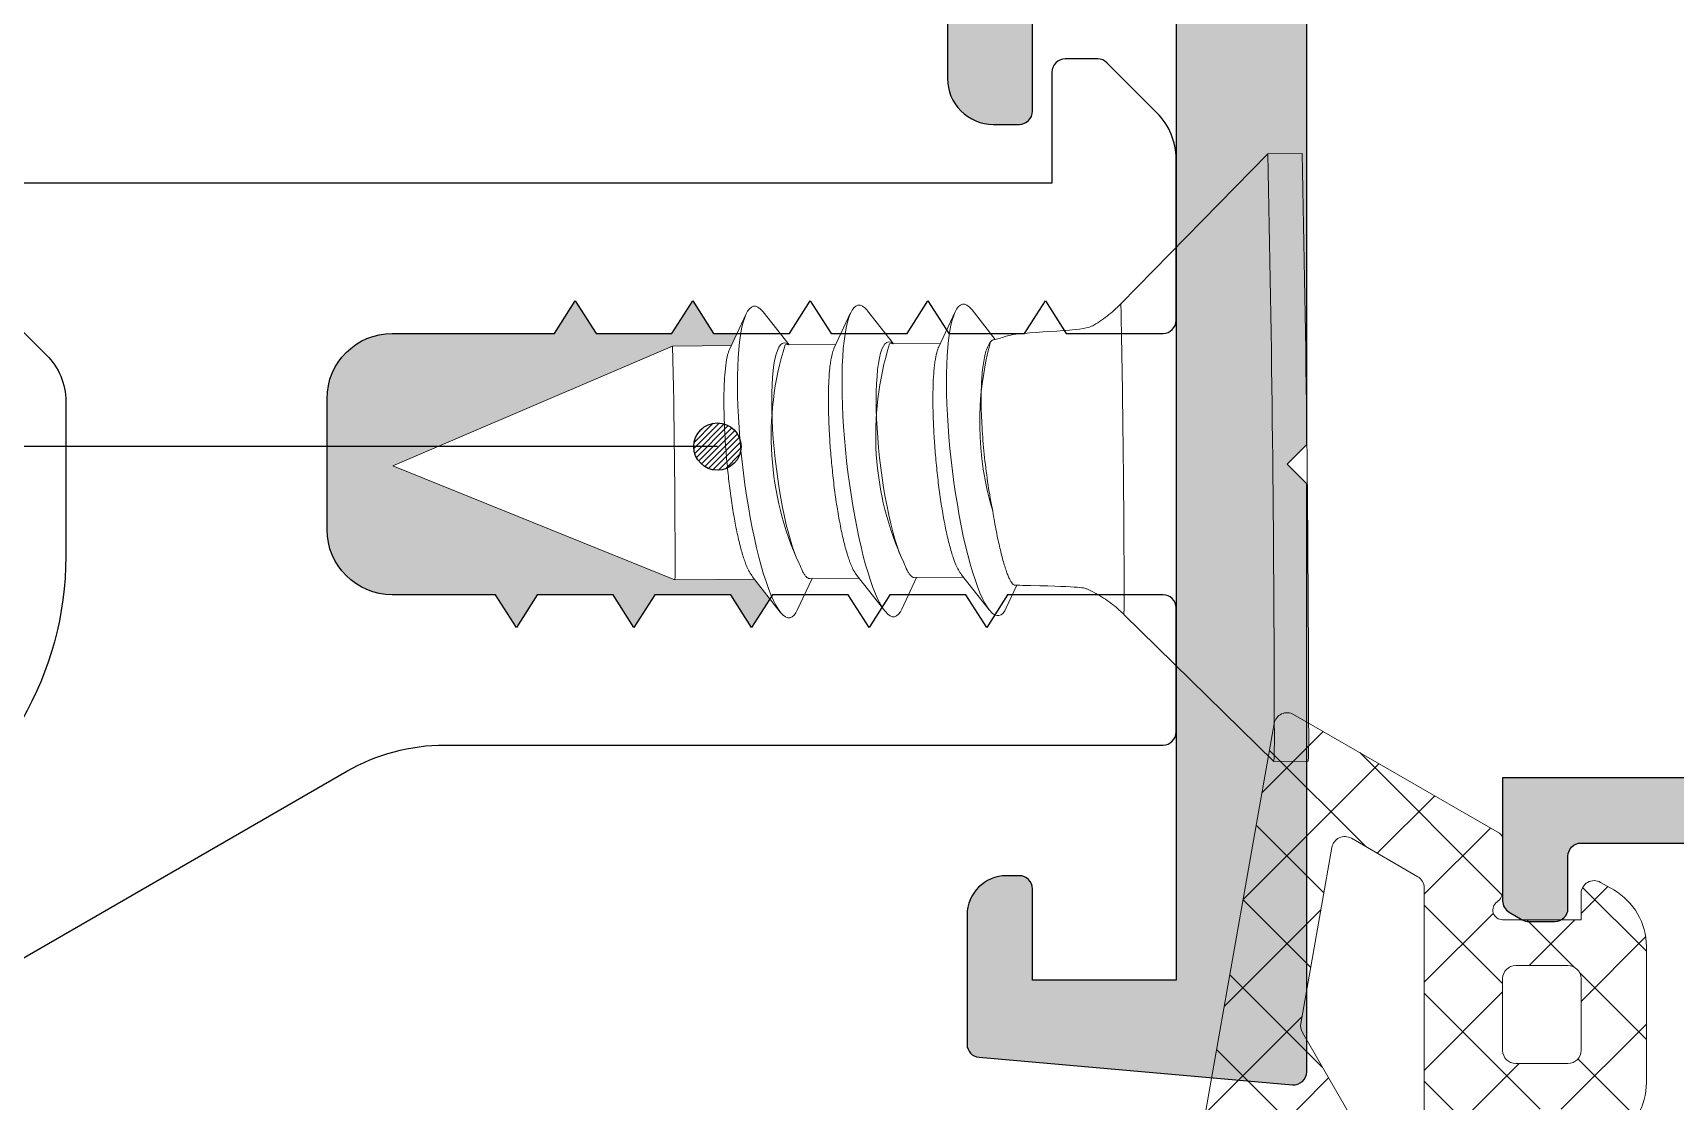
# Model space of a CAD drawing. Header units: millimetres. Extents: x -624 to 1947, y 11274 to 11571.
# Drawn here: x 1099.83 to 1124.97, y 11429.66 to 11446.01 of the extents above; entities that cross this region are included whole.
import ezdxf

# ---------------------------------------------------------------- set-up
doc = ezdxf.new("R2010")
doc.units = ezdxf.units.MM
for name, color, linetype in [('AKSESUAR', 7, 'Continuous'), ('ALUMINIUM', 30, 'Continuous'), ('Antet', 7, 'Continuous')]:
    doc.layers.add(name, color=color, linetype=linetype)
doc.layers.add('ZK Ç. 02 Fitil', color=12, linetype='Continuous', lineweight=15)

# ---------------------------------------------------------------- blocks, each defined once
blk = doc.blocks.new('23')
at = {"layer": 'AKSESUAR', "color": 1, "linetype": 'Continuous', "lineweight": 15}
for p, q in [((578.6295856182833, 12849.24476391192), (576.377986388521, 12846.94828203185)), ((579.1554660339661, 12849.25001002565), (578.6297123247558, 12849.24482883503)), ((570.641683333004, 12846.79547191493), (570.3857961096937, 12846.24922051551)), ((571.2978309540613, 12846.3219785533), (570.901977284635, 12846.82531961858)), ((572.241583738446, 12846.81123859204), (571.9856965151375, 12846.26498719262)), ((572.8977313595049, 12846.33774523041), (572.5018776900806, 12846.84108629569)), ((573.8414841438896, 12846.82700526915), (573.5864480818309, 12846.2825708734)), ((574.4564959518184, 12846.40581745778), (574.1017780955253, 12846.8568529728)), ((569.515837203192, 12846.30441313763), (565.2337644378794, 12844.47213155428)), ((570.4158072745785, 12846.31328639814), (569.515857565967, 12846.30441758579)), ((572.0157076800213, 12846.32905307525), (571.238018860502, 12846.32138911788)), ((573.6156080854653, 12846.34481975236), (572.837919265944, 12846.33715579499)), ((565.2337644378794, 12844.47213155428), (569.5511155425665, 12842.72459545823)), ((569.5511359890515, 12842.72459141224), (570.7689758611632, 12842.73659296432)), ((570.741077767535, 12842.77206631533), (571.1648295305904, 12842.23325189903)), ((571.4251234822232, 12842.26309960269), (571.6509995406486, 12842.74528511947)), ((571.614507405201, 12842.74492549726), (572.3688762666078, 12842.75235964143)), ((572.3409781729788, 12842.78783299245), (572.7647299360342, 12842.24901857614)), ((573.0250238876661, 12842.2788662798), (573.2508999460924, 12842.76105179658)), ((573.214407810643, 12842.76069217438), (573.9687766720535, 12842.76812631854)), ((573.9408785784235, 12842.80359966956), (574.364630341478, 12842.26478525325)), ((574.6249242931098, 12842.29463295691), (574.7828257020262, 12842.63171061352)), ((576.4248092105637, 12842.19700492762), (578.72122942896, 12839.94534280876)), ((578.7213573903064, 12839.94528039535), (579.2471110995164, 12839.95046158597))]:
    blk.add_line(p, q, dxfattribs=at)
at = {"layer": 'AKSESUAR', "color": 1, "linetype": 'Continuous', "lineweight": 15, "flags": 128}
for points in [[(570.901977284635, 12846.82531961858), (570.8934694252365, 12846.83583693215), (570.8569780818034, 12846.87394647119), (570.8214280438149, 12846.89954623086), (570.7870089861108, 12846.91249962536), (570.7539045492523, 12846.91273754273), (570.7222913597343, 12846.90025871358), (570.6923380876023, 12846.87512971786), (570.6642045465233, 12846.83748462964), (570.6380408411112, 12846.78752430175), (570.6139865660497, 12846.72551529415), (570.5921700613097, 12846.65178845173), (570.5727077273841, 12846.56673713909), (570.5557034042421, 12846.47081514179), (570.5412478173066, 12846.36453424518), (570.5294180933862, 12846.24846150384), (570.5202773491783, 12846.12321621606), (570.5138743545102, 12845.98946661963), (570.510243272125, 12845.84792632654), (570.5094034754202, 12845.69935051547), (570.5113594450712, 12845.54453190268), (570.5161007451397, 12845.38429651243), (570.5236020787343, 12845.21949926988), (570.5338234229976, 12845.0510194396), (570.5467102426298, 12844.8797559344), (570.5621937808783, 12844.70662251918), (570.5801914263684, 12844.53254293561), (570.600607153865, 12844.35844597359), (570.6233320366373, 12844.18526051574), (570.6482448276001, 12844.01391058142), (570.6752126062365, 12843.84531039665), (570.7040914877763, 12843.68035951638), (570.7347273908917, 12843.51993802492), (570.7669568597885, 12843.36490184034), (570.8006079363003, 12843.21607814776), (570.8355010773747, 12843.07426098598), (570.8714501130089, 12842.94020701091), (570.908263239542, 12842.81463145851), (570.9457440430187, 12842.69820432868), (570.9836925471308, 12842.59154681055), (571.0219062801942, 12842.49522796811), (571.0601813554057, 12842.40976170407)], [(572.5018776900806, 12846.84108629569), (572.4933698306804, 12846.85160360926), (572.4568784872463, 12846.8897131483), (572.4213284492589, 12846.91531290797), (572.3869093915563, 12846.92826630247), (572.3538049546958, 12846.92850421984), (572.322191765178, 12846.91602539069), (572.2922384930471, 12846.89089639498), (572.2641049519661, 12846.85325130675), (572.2379412465524, 12846.80329097886), (572.2138869714934, 12846.74128197126), (572.1920704667552, 12846.66755512884), (572.1726081328279, 12846.5825038162), (572.1556038096849, 12846.4865818189), (572.1411482227522, 12846.38030092229), (572.1293184988298, 12846.26422818095), (572.120177754622, 12846.13898289317), (572.1137747599522, 12846.00523329675), (572.110143677567, 12845.86369300365), (572.1093038808613, 12845.71511719259), (572.1112598505157, 12845.56029857979), (572.1160011505835, 12845.40006318954), (572.123502484177, 12845.23526594699), (572.1337238284423, 12845.06678611671), (572.1466106480739, 12844.89552261152), (572.1620941863221, 12844.72238919629), (572.1800918318104, 12844.54830961272), (572.2005075593106, 12844.3742126507), (572.2232324420811, 12844.20102719285), (572.248145233043, 12844.02967725853), (572.2751130116785, 12843.86107707376), (572.3039918932188, 12843.69612619349), (572.3346277963337, 12843.53570470204), (572.3668572652305, 12843.38066851745), (572.4005083417442, 12843.23184482488), (572.4354014828168, 12843.09002766309), (572.4713505184518, 12842.95597368802), (572.5081636449858, 12842.83039813562), (572.5456444484607, 12842.71397100579), (572.5835929525762, 12842.60731348766), (572.6218066856372, 12842.51099464522), (572.6600817608495, 12842.42552838117)], [(574.1017780955253, 12846.8568529728), (574.0932702361241, 12846.86737028637), (574.0567788926893, 12846.90547982541), (574.0212288547036, 12846.93107958508), (573.9868097969993, 12846.94403297959), (573.9537053601388, 12846.94427089696), (573.9220921706228, 12846.93179206781), (573.8921388984897, 12846.90666307209), (573.8640053574107, 12846.86901798386), (573.8378416519954, 12846.81905765597), (573.8137873769365, 12846.75704864837), (573.7919708721982, 12846.68332180595), (573.7725085382707, 12846.59827049331), (573.755504215128, 12846.502348496), (573.7410486281933, 12846.39606759941), (573.7292189042728, 12846.27999485806), (573.7200781600659, 12846.15474957028), (573.7136751653961, 12846.02099997386), (573.7100440830109, 12845.87945968076), (573.7092042863048, 12845.7308838697), (573.711160255958, 12845.5760652569), (573.7159015560283, 12845.41582986665), (573.7234028896207, 12845.2510326241), (573.7336242338853, 12845.08255279383), (573.7465110535168, 12844.91128928863), (573.7619945917658, 12844.7381558734), (573.7799922372515, 12844.56407628983), (573.8004079647527, 12844.38997932781), (573.8231328475238, 12844.21679386996), (573.8480456384877, 12844.04544393564), (573.8750134171232, 12843.87684375087), (573.9038922986629, 12843.71189287061), (573.9345282017792, 12843.55147137915), (573.9667576706752, 12843.39643519456), (574.0004087471862, 12843.24761150199), (574.0353018882624, 12843.1057943402), (574.0712509238982, 12842.97174036513), (574.1080640504304, 12842.84616481273), (574.1455448539062, 12842.7297376829), (574.1834933580174, 12842.62308016477), (574.2217070910801, 12842.52676132233), (574.2599821662934, 12842.44129505829)], [(571.2931116997215, 12846.32193204605), (571.2818939609615, 12846.33121527873), (571.2510504337533, 12846.34848289185), (571.2214905798064, 12846.35256122574), (571.193434115753, 12846.34341996638), (571.1670895836232, 12846.32112706022), (571.1426528007557, 12846.28584820911), (571.1203054043035, 12846.23784563863), (571.1002135011331, 12846.17747614905), (571.0825264331661, 12846.10518846317), (571.067375667325, 12846.02151989108), (571.0548738183516, 12845.92709233628), (571.0451138117432, 12845.82260767317), (571.0381681930483, 12845.70884253003), (571.0340885886397, 12845.5866425164), (571.0329053219738, 12845.45691593771), (571.034627188199, 12845.32062704389), (571.0392413887903, 12845.17878886219), (571.0467136266616, 12845.03245566736), (571.0569883611188, 12844.88271514532), (571.0699892206729, 12844.73068030848), (571.0856195707082, 12844.57748122272), (571.1037632317611, 12844.42425660772), (571.1242853430823, 12844.27214537293), (571.147033365035, 12844.12227815211), (571.1718382129311, 12843.97576889938), (571.1985155138093, 12843.83370660931), (571.2268669768818, 12843.69714722243), (571.2566818674104, 12843.56710577655), (571.2877385730878, 12843.44454886198), (571.319806251271, 12843.33038743699), (571.3526465448138, 12843.22547005664), (571.3860153537753, 12843.13057656559), (571.4196646497737, 12843.04641230149), (571.4533443196041, 12842.97360285233)], [(572.8930121051643, 12846.33769872316), (572.881794366406, 12846.34698195584), (572.8509508391971, 12846.36424956896), (572.8213909852511, 12846.36832790285), (572.7933345211966, 12846.35918664349), (572.766989989067, 12846.33689373734), (572.7425532061998, 12846.30161488622), (572.7202058097472, 12846.25361231574), (572.7001139065777, 12846.19324282616), (572.6824268386108, 12846.12095514028), (572.6672760727706, 12846.03728656819), (572.6547742237944, 12845.94285901339), (572.6450142171869, 12845.83837435028), (572.638068598493, 12845.72460920714), (572.6339889940843, 12845.60240919351), (572.6328057274193, 12845.47268261482), (572.6345275936418, 12845.33639372101), (572.6391417942314, 12845.1945555393), (572.6466140321063, 12845.04822234447), (572.6568887665644, 12844.89848182243), (572.6698896261167, 12844.74644698559), (572.6855199761512, 12844.59324789983), (572.7036636372047, 12844.44002328483), (572.7241857485243, 12844.28791205004), (572.7469337704806, 12844.13804482922), (572.7717386183758, 12843.99153557649), (572.7984159192528, 12843.84947328642), (572.8267673823275, 12843.71291389954), (572.8565822728551, 12843.58287245366), (572.8876389785319, 12843.46031553909), (572.9197066567137, 12843.3461541141), (572.9525469502577, 12843.24123673375), (572.9859157592152, 12843.1463432427), (573.0195650552178, 12843.06217897861), (573.053244725048, 12842.98936952944)], [(571.0601813554057, 12842.40976170407), (571.0983135586793, 12842.33560401791), (571.1360994382121, 12842.273150573), (571.1733373899906, 12842.22273458546), (571.2098287334228, 12842.18462504642), (571.2453787714121, 12842.15902528675), (571.2797978291172, 12842.14607189225), (571.3129022659733, 12842.14583397488), (571.3445154554911, 12842.15831280403), (571.374468727622, 12842.18344179975), (571.402602268703, 12842.22108688797), (571.4251234822232, 12842.26309960269)], [(572.6600817608495, 12842.42552838117), (572.6982139641242, 12842.35137069502), (572.7359998436558, 12842.28891725011), (572.7732377954334, 12842.23850126257), (572.8097291388685, 12842.20039172354), (572.8452791768541, 12842.17479196387), (572.8796982345592, 12842.16183856937), (572.9128026714178, 12842.16160065199), (572.9444158609348, 12842.17407948114), (572.9743691330668, 12842.19920847686), (573.002502674146, 12842.23685356509), (573.0250238876661, 12842.2788662798)], [(574.2599821662934, 12842.44129505829), (574.2981143695661, 12842.36713737213), (574.3359002490997, 12842.30468392722), (574.3731382008763, 12842.25426793969), (574.4096295443096, 12842.21615840065), (574.4451795822978, 12842.19055864098), (574.4795986400031, 12842.17760524648), (574.5127030768607, 12842.1773673291), (574.5443162663796, 12842.18984615825), (574.5742695385115, 12842.21497515397), (574.6024030795916, 12842.2526202422), (574.6249242931098, 12842.29463295691)]]:
    blk.add_lwpolyline(points, dxfattribs=at)
at = {"layer": 'AKSESUAR', "color": 1, "linetype": 'Continuous', "lineweight": 15}
for centre, radius, start, end in [((149.138936567515, 12840.06749659433), 429.5886868359866, 0.05614763908972251, 1.224098082919494), ((147.8517593350416, 12840.0587316812), 431.4016307454552, 0.0577639072929621, 1.220814363157086), ((360.5372509471308, 12842.29958641635), 215.8907905557942, 0.0464217824357665, 1.233823939576912), ((407.023036704072, 12842.80473767838), 162.530483117373, 0.0454596905345917, 1.233812437125084), ((575.6940518066112, 12844.92717776254), 4.669052893272382, 162.6260511946074, 204.7341973399707), ((577.2939522120569, 12844.94294443965), 4.669052893272392, 162.6260511946074, 204.7341973399707), ((578.9171275231165, 12845.13027951526), 4.699765641931411, 164.7269584282899, 196.7207078679335), ((565.847242191513, 12842.87083969162), 3.70675939014746, 357.7389002657371, 0.9715739601056184), ((571.3392265260417, 12843.21794369359), 0.7460486403298165, 203.1780116785592, 216.7019109496838), ((572.9391269314865, 12843.2337103707), 0.7460486403298912, 203.1780116785592, 216.7019109496838), ((574.5390273369293, 12843.24947704781), 0.7460486403293275, 203.1780116785592, 216.7019109496838), ((572.6075992362793, 12842.37926033604), 3.82155845456648, 357.2664481293597, 1.428113695432201), ((569.7410284510722, 12840.31925277892), 8.987981879656909, 357.6157442528429, 1.078817572009482), ((569.9772070227863, 12840.32550592922), 9.27748779849305, 357.6831750681919, 1.038527764568899)]:
    blk.add_arc(centre, radius, start, end, dxfattribs=at)
for points, knots in [([(576.3756910998662, 12846.94738049848), (576.3521127291532, 12846.92351220003), (576.2954492091521, 12846.86615192597), (576.1976431754582, 12846.78357714406), (576.0839800507792, 12846.69900233621), (575.964078878558, 12846.62275371561), (575.8388756860668, 12846.55507543996), (574.7406730132524, 12846.49616232379), (574.6017275575423, 12846.44571851597), (574.4952762855463, 12846.41298981108), (574.4329233887702, 12846.40078274785), (574.4223716115011, 12846.39871698637)], [0, 0, 0, 0, 0.0880130430802292, 0.2115128686033836, 0.3353939042722303, 0.4595707269866315, 0.5839802912609612, 0.7085748565003352, 0.8333173648632968, 0.9717928415261232, 1, 1, 1, 1]), ([(570.6533941168827, 12842.92430704688), (570.6435863868772, 12842.94850542238), (570.6238987020743, 12842.99708037188), (570.5949344747669, 12843.08397917869), (570.5666621998232, 12843.17999220756), (570.5390406874212, 12843.28591813041), (570.5119643289354, 12843.40221121341), (570.4859468072727, 12843.52679997479), (570.4613835532627, 12843.65737639647), (570.4381296963547, 12843.79401978291), (570.4160839937094, 12843.93766622851), (570.3957202695627, 12844.085235639), (570.3773223254284, 12844.23405921601), (570.3607345680937, 12844.38439632284), (570.3458695166883, 12844.53746342992), (570.328931774573, 12844.73900951134), (570.3160400458627, 12844.9380903282), (570.3074394292134, 12845.12970380711), (570.3017676335203, 12845.31472106211), (570.3004079406355, 12845.48922312351), (570.3033580974723, 12845.6489865657), (570.3091851899563, 12845.7980987553), (570.3192531617033, 12845.93011132114), (570.3332962954602, 12846.04219914225), (570.3482842545762, 12846.12903038341), (570.3657576711493, 12846.20267863202), (570.3812419550331, 12846.23538637037), (570.3874318741598, 12846.24846145067)], [0, 0, 0, 0, 0.0363096814024433, 0.0728867497806757, 0.1082983930993566, 0.1437098257618114, 0.1801657634927049, 0.2166213855654329, 0.2517555924968604, 0.2868894850043691, 0.323073583426581, 0.3592573141231369, 0.3938921344765379, 0.4285266638277205, 0.4641982018976137, 0.4998694650773994, 0.568052018789381, 0.6031850486577967, 0.6383179904627403, 0.7058206041058415, 0.7405864643856994, 0.7753524372933525, 0.8427429359353382, 0.8774335447284229, 0.9121244143167444, 0.9648712996691218, 1, 1, 1, 1]), ([(572.2532945223265, 12842.94007372399), (572.243486792321, 12842.9642720995), (572.223799107517, 12843.01284704899), (572.1948348802125, 12843.0997458558), (572.1665626052661, 12843.19575888467), (572.1389410928632, 12843.30168480752), (572.1118647343783, 12843.41797789052), (572.0858472127146, 12843.5425666519), (572.0612839587093, 12843.67314307358), (572.0380301017984, 12843.80978646002), (572.0159843991541, 12843.95343290563), (571.9956206750074, 12844.10100231611), (571.9772227308721, 12844.24982589312), (571.9606349735395, 12844.40016299995), (571.9457699221311, 12844.55323010703), (571.9288321800157, 12844.75477618845), (571.9159404513084, 12844.95385700531), (571.9073398346562, 12845.14547048422), (571.9016680389631, 12845.33048773922), (571.9003083460802, 12845.50498980062), (571.9032585029172, 12845.66475324281), (571.9090855953981, 12845.81386543242), (571.9191535671479, 12845.94587799825), (571.9331967009028, 12846.05796581936), (571.9481846600202, 12846.14479706053), (571.9656580765931, 12846.21844530913), (571.9811423604767, 12846.25115304748), (571.9873322796019, 12846.26422812779)], [0, 0, 0, 0, 0.0363096814024433, 0.0728867497806759, 0.1082983930993567, 0.1437098257618115, 0.180165763492705, 0.2166213855654329, 0.2517555924968604, 0.2868894850043691, 0.3230735834265811, 0.3592573141231369, 0.3938921344765381, 0.4285266638277205, 0.4641982018976138, 0.4998694650773994, 0.5680520187893812, 0.6031850486577967, 0.6383179904627406, 0.7058206041058416, 0.7405864643856997, 0.7753524372933529, 0.8427429359353386, 0.8774335447284233, 0.9121244143167446, 0.9648712996691218, 1, 1, 1, 1]), ([(573.8531949277702, 12842.95584040111), (573.8393723646832, 12842.99056344607), (573.8159802007892, 12843.04932585892), (573.7835352430975, 12843.15224466052), (573.7555024882722, 12843.2520038988), (573.7279085479504, 12843.36285472918), (573.7012593697281, 12843.4824911216), (573.6759646140545, 12843.6088098562), (573.6518824902105, 12843.74183889938), (573.6289165184943, 12843.88246141745), (573.6075538793511, 12844.02770181769), (573.588097358851, 12844.17492223887), (573.5703917010749, 12844.32434934496), (573.5543421204884, 12844.47718253396), (573.5357849382599, 12844.67929949922), (573.5211990070683, 12844.88026473501), (573.5108676814577, 12845.07500793669), (573.5034570689647, 12845.2638678942), (573.50034296595, 12845.44333466583), (573.5015578356877, 12845.60904983162), (573.5056697575593, 12845.76464083361), (573.5140390351797, 12845.90411355601), (573.5264915939279, 12846.02404639289), (573.5416229909733, 12846.1309782594), (573.5609532669805, 12846.21476671771), (573.5783907662798, 12846.26703183589), (573.5858082425237, 12846.28043012987), (573.5868799222742, 12846.28236592041)], [0, 0, 0, 0, 0.0511691797016189, 0.0865944926768432, 0.1220196206638113, 0.1584866716799005, 0.1949534276086854, 0.2301506116138881, 0.2653474887866736, 0.3015950836805985, 0.337842308913911, 0.3725606857700221, 0.4072787602783852, 0.4430368863461775, 0.4787947156409349, 0.5471218661826188, 0.5823314937760375, 0.6175410022219237, 0.6851171213515133, 0.7199235883240159, 0.7547301396965322, 0.8221019238567471, 0.8567853400112687, 0.8914689997433436, 0.9592368055900636, 0.9941105183829192, 1, 1, 1, 1]), ([(574.4160746729192, 12843.77812555628), (574.3906783107839, 12843.9060472623), (574.3672567246887, 12844.04016757788), (574.32577276162, 12844.31283012608), (574.3072836460078, 12844.45435604182), (574.2767092754702, 12844.73571876481), (574.2646710474619, 12844.87431092135), (574.2472039997728, 12845.14724512977), (574.2419255952236, 12845.28090500227), (574.2387477906906, 12845.52948869342), (574.2407950518009, 12845.64764740555), (574.2520662755469, 12845.86097340847), (574.2611442526758, 12845.95570570429), (574.2860827939712, 12846.12166289815), (574.301836873753, 12846.19142507266), (574.3385787892313, 12846.30134070085), (574.3599892094024, 12846.34252054853), (574.3833507068775, 12846.36828794399)], [0, 0, 0, 0, 0.125, 0.125, 0.25, 0.25, 0.375, 0.375, 0.5, 0.5, 0.625, 0.625, 0.75, 0.75, 0.8749999999999998, 0.8749999999999998, 1, 1, 1, 1]), ([(574.3833507068775, 12846.36828794399), (574.3933465993039, 12846.38039807538), (574.4061063528134, 12846.39585665426), (574.4200463923053, 12846.39538498236), (574.4230659124414, 12846.39528281459)], [0, 0, 0, 0, 0.7833922824386829, 0.9999999999999998, 0.9999999999999998, 0.9999999999999998, 0.9999999999999998]), ([(574.7479605573333, 12842.64645173753), (574.7422449687674, 12842.64896984947), (574.7293023324582, 12842.65467197561), (574.7077988443542, 12842.67940438925), (574.6838994102573, 12842.71761302252), (574.6591866625603, 12842.76900219089), (574.6336229598007, 12842.83305636958), (574.6072547909088, 12842.91010673297), (574.5803918059728, 12842.99934094546), (574.553452831964, 12843.09930870193), (574.5263662385796, 12843.21008623505), (574.4991627295548, 12843.33187931698), (574.471411006859, 12843.46754095522), (574.4434472651674, 12843.61563257259), (574.4252255328456, 12843.72380295069), (574.4160746729192, 12843.77812555628)], [0, 0, 0, 0, 0.0602634285830144, 0.1364632233182126, 0.2126636618551271, 0.2882873081956153, 0.363911322025605, 0.4416806918838203, 0.5194501484077519, 0.5959462724777753, 0.6724421487191699, 0.7511664999128307, 0.829890182531119, 0.914571727632794, 1, 1, 1, 1]), ([(571.4533443196041, 12842.97360285233), (571.4706479226586, 12842.93224554495), (571.4975021463177, 12842.86806131819), (571.5324186470561, 12842.80942700287), (571.5593817906356, 12842.77388253488), (571.5854095594294, 12842.75257963523), (571.6038960595378, 12842.74345779351), (571.6131353634263, 12842.74555706521), (571.6144982632503, 12842.74586673108)], [0, 0, 0, 0, 0.2995263446695182, 0.4648481258581647, 0.6301689703721424, 0.8003606976141302, 0.9705509881138802, 1, 1, 1, 1]), ([(573.053244725048, 12842.98936952944), (573.0705483281045, 12842.94801222206), (573.0974025517634, 12842.8838279953), (573.1323190524981, 12842.82519367998), (573.1592821960801, 12842.789649212), (573.1853099648742, 12842.76834631234), (573.2037964649797, 12842.75922447062), (573.2130357688702, 12842.76132374232), (573.2143986686942, 12842.76163340819)], [0, 0, 0, 0, 0.2995263446695178, 0.464848125858164, 0.6301689703721417, 0.8003606976141296, 0.9705509881138792, 1, 1, 1, 1]), ([(574.7474645850043, 12842.64498986692), (574.7541111450718, 12842.64276313215), (575.7742068959532, 12842.6254216546), (575.8672319204223, 12842.58393602653), (575.9933619151552, 12842.52068191919), (576.1129837162698, 12842.44874990367), (576.2258581239403, 12842.36977864432), (576.3293069795963, 12842.28722794653), (576.3919185723024, 12842.22782634825), (576.4216532012823, 12842.19961616529)], [0, 0, 0, 0, 0.0250057543305493, 0.1947410767174325, 0.3625454212785613, 0.5283734158091482, 0.6921571081089449, 0.8538035245810061, 1, 1, 1, 1])]:
    blk.add_open_spline(points, degree=3, knots=knots, dxfattribs=at)

msp = doc.modelspace()

# ---------------------------------------------------------------- hatches: boundary and pattern name
h = msp.add_hatch(color=256)
h.paths.add_polyline_path([(1106.026617911281, 11439.68073012091), (1109.62367470353, 11441.21989529239), (1110.52364070236, 11441.22876766326), (1110.609736520072, 11441.41255941457), (1110.250601943645, 11441.41255941457), (1109.932066813245, 11441.91255941457), (1109.613531682845, 11441.41255941457), (1108.450601943645, 11441.41255941457), (1108.132066813245, 11441.91255941457), (1107.813531682845, 11441.41255941457), (1105.332066813246, 11441.41255941457, 0.4142135623731065), (1104.332066813246, 11440.41255941457), (1104.332066813246, 11439.68073012091)])
h.paths.add_polyline_path([(1109.658953059647, 11437.64007591416), (1105.341597865663, 11439.3876128194), (1106.026617911281, 11439.68073012091), (1104.332066813246, 11439.68073012091), (1104.332066813246, 11438.41255941457, 0.4142135623731065), (1105.332066813246, 11437.41255941457), (1106.913531682845, 11437.41255941457), (1107.232066813245, 11436.91255941457), (1107.550601943645, 11437.41255941457), (1108.713531682844, 11437.41255941457), (1109.032066813244, 11436.91255941457), (1109.350601943645, 11437.41255941457), (1110.513531682845, 11437.41255941457), (1110.832066813246, 11436.91255941457), (1111.11237129917, 11437.35254932334), (1110.876809288943, 11437.65207422945)])
at = {"layer": 'AKSESUAR', "linetype": 'ByBlock'}
h = msp.add_hatch(color=30, dxfattribs=at)
h.paths.add_polyline_path([(1158.932066254456, 11420.61255705276), (1158.932066254456, 11451.62971456349, 0.198911822870344), (1158.873487224148, 11451.77113544822), (1157.990644778123, 11452.65397789428, 0.1989137495715528), (1157.849222962047, 11452.7125569246), (1152.932065829773, 11452.71255717942), (1152.932066008587, 11450.82802665752, 0.2679503574062419), (1153.032066431783, 11450.65482193514), (1153.232066346845, 11450.53935212027, 0.1316573468600657), (1153.332065838712, 11450.51255692756), (1153.732065668839, 11450.51255692756, 0.4142128819225381), (1153.932066515226, 11450.71255684261), (1153.932067856331, 11451.51255549264), (1157.069324477913, 11451.51255650289, -0.1989146123829369), (1157.210745362667, 11451.4539784039), (1157.373487395511, 11451.29123637104, -0.1989102037234185), (1157.432066425819, 11451.14981548629), (1157.432066425819, 11446.71255667871, -0.4142111455723584), (1157.232066510756, 11446.51255676366), (1153.932067856331, 11446.51255653575), (1153.932066515226, 11447.31255642392, 0.4142116529285519), (1153.732065668839, 11447.5125572703), (1153.332065838712, 11447.5125572703, 0.1316476700790319), (1153.232066346844, 11447.48576207758), (1153.032066431783, 11447.37029226271, 0.2679490122422145), (1152.932066008587, 11447.19708660903), (1152.932065829773, 11445.31255857414), (1154.032065823814, 11445.31255857414), (1154.032066007095, 11444.60537675722, 0.2679488575709237), (1154.432065837217, 11443.9125569365), (1154.732066175481, 11443.73935221415, 0.5773506620136712), (1155.032066513735, 11443.91255693652), (1155.032067850371, 11445.31255857414), (1157.23206783845, 11445.31255857414), (1157.23206783845, 11430.61255560583), (1155.032067850371, 11430.61255560583), (1155.032067850371, 11434.11255524823), (1154.532066837092, 11434.61255626154), (1152.132066348333, 11434.61255669512, 0.4142158616279306), (1151.932066433269, 11434.41255678005), (1151.932066433269, 11433.81255703487, 0.4142165397577573), (1152.132066348333, 11433.61255711979), (1153.432066843052, 11433.61255796024), (1153.432066843052, 11430.61255560583), (1142.682066403466, 11430.6125565312, 0.4142140944301915), (1142.182066150146, 11430.11255720921), (1142.182066396017, 11428.84962530205), (1142.682067409296, 11428.53109062973), (1142.182066396017, 11428.21255595753), (1142.182066396017, 11427.04962835974), (1142.682067409296, 11426.73109368754), (1142.182066396017, 11426.41255528993), (1142.182066396017, 11425.51255868143), (1140.482067421217, 11425.51255868143), (1140.182066068192, 11425.21255732844), (1139.882066577811, 11425.51255868143), (1138.182065740366, 11425.51255868143), (1137.682066589732, 11425.83109335375), (1138.182065740366, 11426.14962802592), (1138.182065740366, 11427.31255562374), (1137.682066589732, 11427.63109029603), (1138.182065740366, 11427.94962869352), (1138.182065740366, 11429.11255629134), (1137.682066589732, 11429.43109096355), (1138.182065740366, 11429.74962563583), (1138.182065986234, 11430.11255720921, 0.4142138216439284), (1137.682066198575, 11430.6125565312), (1126.932065293332, 11430.61255560583), (1126.932065293332, 11433.61255796024), (1128.232066253709, 11433.61255711979, 0.4142142114479766), (1128.432066168773, 11433.81255703487), (1128.432066168773, 11434.41255678005, 0.4142135333167796), (1128.232066253709, 11434.61255669512), (1122.33206565692, 11434.61255626154), (1122.332065965374, 11432.72802642808, 0.2679479834494097), (1122.432066155739, 11432.55482170573), (1122.632066070802, 11432.43935189082, 0.1316522766228409), (1122.732066028331, 11432.4125566981), (1123.132066091288, 11432.4125566981, 0.4142129149923595), (1123.332066006351, 11432.61255661315), (1123.332066006352, 11433.41255720472, -0.4142119446350325), (1123.532066154246, 11433.6125571198), (1125.132066173242, 11433.6125571198, -0.4142118122756056), (1125.332066088306, 11433.41255720472), (1125.332066088306, 11428.41255653417, -0.4142121103400516), (1125.132066173242, 11428.21255661912), (1123.532066154246, 11428.21255661912, -0.4142122426925078), (1123.332066006352, 11428.41255653417), (1123.332066006351, 11429.21255712573, 0.4142126169288839), (1123.132066091288, 11429.41255704081), (1122.732066028331, 11429.41255704081, 0.1316511640495096), (1122.632066070802, 11429.38576184811), (1122.432066155739, 11429.27029203323, 0.2679489331661028), (1122.332065965374, 11429.09708637956), (1122.332065965372, 11422.89162293887, -0.3989594341751967), (1121.384402042426, 11421.89299300788), (1104.521598897111, 11421.00925113268, 0.3989599917726966), (1104.332066042673, 11420.80952523962), (1104.332066042673, 11420.60952532457, 0.2679490564802341), (1104.432066068198, 11420.43632025008, -0.5773502691959866), (1104.432066068197, 11419.39708976558, 0.2679489751579254), (1104.332066042673, 11419.2238847518), (1104.332065966119, 11416.91255652672), (1102.13206597804, 11416.91255652672), (1102.132066045652, 11418.71255692831, 0.4142135121634318), (1101.932066068191, 11418.91255683964, 0.414213506113912), (1100.932065973197, 11417.91255680239), (1100.932065973198, 11409.0125568568, 0.4142137141067158), (1101.332066036156, 11408.61255702665), (1104.232066085141, 11408.61255702665, -0.4142129889045054), (1104.43206611662, 11408.41255664592), (1104.43206611662, 11401.81255688769, -0.4142130837464394), (1104.232066085141, 11401.61255673981), (1102.13206597804, 11401.61255644034), (1102.132066045654, 11403.4125569067, 0.4142135438357789), (1101.932066068192, 11403.61255683966, 0.4142135124425077), (1100.932065973197, 11402.6125567808), (1100.932065973197, 11400.61255693168, 0.4142132411584283), (1101.132066121091, 11400.41255678378), (1105.732066088401, 11400.41255678378, 0.4142134929982869), (1105.932066061672, 11400.61255693168), (1105.932066061672, 11410.89708665822, 0.2679495521394999), (1105.832066045929, 11411.07029184622), (1105.632066072658, 11411.18576212677, 0.1316505009938263), (1105.532066056922, 11411.21255685383), (1105.132066052172, 11411.21255685383, 0.4142131757668146), (1104.932066020693, 11411.01255693874), (1104.932066020693, 11410.21255681281, -0.4142138416755581), (1104.732066105629, 11410.01255689776), (1102.532066108611, 11410.01255689776, -0.4142138193772916), (1102.332066077133, 11410.21255681281), (1102.332066077133, 11415.21255701771, -0.4142130630534532), (1102.532066108611, 11415.41255693279), (1104.732066105629, 11415.41255693279, -0.414213085351384), (1104.932066020693, 11415.21255701771), (1104.932066020693, 11414.4125568918, 0.4142139320619837), (1105.132066052172, 11414.21255697674), (1105.532066056922, 11414.21255697674, 0.1316533236738011), (1105.632066072659, 11414.2393517038), (1105.832066045929, 11414.3548219844, 0.2679496844066072), (1105.932066061672, 11414.52802670674), (1105.932066042116, 11417.41255754003), (1107.328606278425, 11417.41255701475, 0.2216956543765612), (1107.481815186485, 11417.48399931198), (1107.98527496319, 11418.08399952281, 0.6370697290431587), (1107.832066069682, 11418.41255705572), (1106.532065954199, 11418.41255770395), (1106.532065954199, 11419.61255752814), (1122.33206565692, 11419.61255752814), (1122.33206565692, 11418.41255770395), (1121.032066051799, 11418.41255705572, 0.6370695129797679), (1120.878857114634, 11418.08399952281), (1121.382316934995, 11417.48399931198, 0.2216956180404247), (1121.535525872159, 11417.41255701475), (1123.432065650959, 11417.41255754003), (1123.932065732916, 11417.91255669064), (1123.932065984372, 11418.91255684337, -0.4142136414984037), (1124.132066132265, 11419.11255675845), (1136.382066935439, 11419.11255651483), (1137.128023274758, 11417.52739734031, 0.2905217782758082), (1137.308987402459, 11417.41255701475), (1137.982066071171, 11417.41255701475, 0.4142145988157484), (1138.182065986235, 11417.6125569298), (1138.182065740366, 11420.11255667875), (1137.682066589732, 11420.43109135103), (1138.182065740366, 11420.74962788594), (1138.182065740366, 11421.91255734635), (1137.682066589732, 11422.23109201852), (1138.182065740366, 11422.54962669084), (1138.182065740366, 11422.81255768004), (1142.182066396017, 11422.81255768004), (1142.182066396017, 11421.64962635705), (1142.682067409296, 11421.33109168473), (1142.182066396017, 11421.01255701253), (1142.182066396017, 11419.84962755215), (1142.682067409296, 11419.53109287984), (1142.182066396017, 11419.21255634493), (1142.182066150147, 11417.6125569298, 0.4142145988181195), (1142.38206606521, 11417.41255701475), (1143.055144733922, 11417.41255701475, 0.290523475380579), (1143.236108395962, 11417.52739734031), (1143.982067063589, 11419.11255651483), (1152.032065495987, 11419.11255651483), (1152.032065925139, 11417.6125569298, 0.4142134737843752), (1152.232065840202, 11417.41255701475), (1152.432065755266, 11417.41255701474, 0.4142140557708879), (1152.932066008585, 11417.91255680239), (1152.932065829773, 11419.11255651483), (1154.032065823814, 11419.11255651483), (1154.032066007094, 11417.91255680239, 0.4142138143816842), (1154.532066260414, 11417.41255701474), (1154.732066175478, 11417.41255701475, 0.4142140772746381), (1154.932066090542, 11417.6125569298), (1154.9320661576, 11420.41255616913), (1158.732066339392, 11420.41255667202, 0.4142122260493638)])
h.paths.add_polyline_path([(1143.982067063589, 11420.61255769205), (1143.982067063589, 11429.11255629134), (1153.432066843052, 11429.11255629134), (1153.432066261906, 11427.81255678899, 0.6681806440926596), (1153.773487061724, 11427.67113590424), (1155.183575940544, 11429.08122385179, -0.1989169699942245), (1155.259220180285, 11429.11255670262), (1157.232066510756, 11429.11255670257, -0.4142122108539441), (1157.432066425819, 11428.91255678749), (1157.432066425819, 11422.11255688138, -0.4142121587876025), (1157.232066510756, 11421.91255696633), (1153.632066176969, 11421.91255696632, 0.414213648799348), (1153.432066261906, 11421.71255705124), (1153.432066843052, 11420.61255769205)], flags=16)
h.paths.add_polyline_path([(1124.232066154618, 11426.41255528993), (1125.932066299157, 11426.41255645222, 0.4142133926595702), (1126.932065874474, 11427.41255695885), (1126.932065293332, 11429.11255629134), (1136.382066935439, 11429.11255629134), (1136.382066935439, 11420.61255769205), (1126.932065293332, 11420.61255769205), (1126.932065874474, 11422.41255721962, 0.6837047465785369), (1126.584745872452, 11422.54782283469), (1124.926706093861, 11420.74202518713, -0.6837056613233853), (1124.232066089797, 11421.01255688287)], flags=16)
at = {"layer": 'ALUMINIUM'}
h = msp.add_hatch(color=256, dxfattribs=at)
h.paths.add_polyline_path([(1110.732066813269, 11467.32802946837, 0.2679491924311231), (1110.832066813246, 11467.15482438767), (1111.032066813257, 11467.03935433382, 0.1316524975873955), (1111.132066813263, 11467.01255941457), (1111.532066813257, 11467.01255941457, 0.4142135623730951), (1111.732066813269, 11467.21255941457), (1111.732066813269, 11468.01255941457, -0.4142135623730951), (1111.932066813251, 11468.21255941457), (1113.532066813257, 11468.21255941457, -0.4142135623730951), (1113.732066813269, 11468.01255941457), (1113.732066813269, 11463.01255941457, -0.4142135623730951), (1113.532066813257, 11462.81255941457), (1111.932066813251, 11462.81255941457, -0.4142135623730951), (1111.732066813269, 11463.01255941457), (1111.732066813269, 11463.81255941457, 0.4142135623730951), (1111.532066813257, 11464.01255941457), (1111.132066813263, 11464.01255941457, 0.1316524975873955), (1111.032066813257, 11463.98576449537), (1110.832066813246, 11463.87029444153, 0.2679491924311231), (1110.732066813269, 11463.69708936077), (1110.732066813269, 11462.01255941457, 0.4142135623730951), (1110.932066813251, 11461.81255941457), (1112.332066813246, 11461.81255941457), (1112.332066813246, 11446.21255941457), (1113.832066813246, 11446.21255941457), (1113.832066813246, 11445.31255941457, 0.4142135623730951), (1114.532066813257, 11444.61255941457), (1114.932066813251, 11444.61255941457, 0.4142135623730951), (1115.132066813263, 11444.81255941457), (1115.132066813263, 11446.21255941457), (1117.332066813246, 11446.21255941457), (1117.332066813246, 11431.51255941457), (1115.132066813263, 11431.51255941457), (1115.132066813263, 11432.91255941457, 0.4142135623730951), (1114.932066813251, 11433.11255941457), (1114.732066813269, 11433.11255941457, 0.4142135623730951), (1114.132066813263, 11432.51255941457), (1114.132066813263, 11430.53250499947, 0.3888787318529907), (1114.314635664743, 11430.33326605987), (1119.114635664702, 11429.91332047495, 0.4400105308918323), (1119.332066813246, 11430.11255941457), (1119.332066813246, 11439.11202181207), (1119.032066860143, 11439.41202176517), (1119.332066813246, 11439.71202171817), (1119.332066813246, 11447.61255941457, 0.4142135623730951), (1118.332066813246, 11448.61255941457), (1115.332066813246, 11448.61255941457, -0.4142135623730951), (1114.832066813246, 11449.11255941457), (1114.832066813246, 11451.21255941457, -0.4142135623730951), (1115.332066813246, 11451.71255941457), (1126.582066813246, 11451.71255941457), (1126.582066813246, 11448.61255941457), (1126.382066813263, 11448.61255941457, 0.4142135623730951), (1126.182066813251, 11448.41255941457), (1126.182066813251, 11448.15002369596, 0.087488663525922), (1126.242374192452, 11447.80800355257), (1127.029950516613, 11445.64415538591, 0.3152987888789856), (1127.217889040761, 11445.51255941457), (1128.282066813257, 11445.51255941457, 0.5205670505517436), (1128.470005337464, 11445.78096344327), (1128.08303511701, 11446.84415538591, -0.5205670505517439), (1128.270973641158, 11447.11255941457), (1130.308861732448, 11447.11255941457, 0.2679491924311202), (1130.482066813269, 11447.21255941457), (1130.655271894002, 11447.51255941457, 0.1316524975873982), (1130.682066813251, 11447.61255941457), (1130.682066813251, 11448.41255941457, 0.4142135623730951), (1130.482066813269, 11448.61255941457), (1128.981137973745, 11448.61255941457, 0.0655434628152432), (1128.929374164751, 11448.60574457987), (1128.233830622275, 11448.41937424931, -0.57735026918963), (1127.98888164796, 11448.66432322357), (1128.175251978502, 11449.35986676605, 0.0655434628152364), (1128.182066813251, 11449.41163057507), (1128.182066813251, 11450.61348825407, 0.0655434628152363), (1128.17525197856, 11450.66525206307), (1127.988881647989, 11451.36079560555, -0.4931454260313018), (1128.182066813251, 11451.61255941457), (1137.882066813263, 11451.61255941457), (1138.182066813251, 11451.91255941457), (1138.482066813269, 11451.61255941457), (1148.182066813251, 11451.61255941457, -0.4931454260313018), (1148.375251978572, 11451.36079560557), (1148.188881648, 11450.66525206309, 0.0655434628152364), (1148.182066813251, 11450.61348825407), (1148.182066813251, 11449.41163057507, 0.0655434628152364), (1148.188881647942, 11449.35986676607), (1148.375251978514, 11448.66432322359, -0.57735026918963), (1148.130303004256, 11448.41937424927), (1147.434759461781, 11448.60574457983, 0.0655434628152433), (1147.382995652757, 11448.61255941457), (1145.882066813263, 11448.61255941457, 0.4142135623730951), (1145.682066813251, 11448.41255941457), (1145.682066813251, 11447.61255941457, 0.1316524975873983), (1145.708861732443, 11447.51255941457), (1145.882066813292, 11447.21255941457, 0.2679491924311201), (1146.055271894054, 11447.11255941457), (1148.093159985345, 11447.11255941457, -0.5205670505517436), (1148.281098509551, 11446.84415538587), (1147.894128289097, 11445.78096344324, 0.5205670505517439), (1148.082066813246, 11445.51255941457), (1149.146244585771, 11445.51255941457, 0.3152987888789858), (1149.334183109861, 11445.64415538587), (1149.921759434039, 11447.25850806874, 0.0874886635259219), (1149.982066813269, 11447.60052821207), (1149.982066813269, 11457.71255941457), (1157.849224100757, 11457.71255941457, 0.1989123673796594), (1157.990645457053, 11457.77113805837), (1158.873488169507, 11458.65398077083, 0.1989123673796566), (1158.932066813251, 11458.79540212707), (1158.932066813251, 11468.12971670207, 0.1989123673796567), (1158.873488169449, 11468.27113805837), (1157.990645456995, 11469.15398077081, 0.1989123673796593), (1157.849224100757, 11469.21255941457), (1110.932066813251, 11469.21255941457, 0.4142135623730951), (1110.732066813269, 11469.01255941457)])
h.paths.add_polyline_path([(1113.832066813246, 11455.31255941457), (1113.832066813246, 11453.31255941457), (1148.482066813269, 11453.31255941457), (1148.482066813269, 11458.21255941457, -0.4142135623730951), (1149.482066813269, 11459.21255941457), (1157.432066813251, 11459.21255941457), (1157.432066813251, 11467.71255941457), (1150.347752238152, 11467.71255941457, 0.1989123673801036), (1150.206330881914, 11467.65398077081), (1148.823488169461, 11466.27113805837, -0.6681786379186648), (1148.482066813269, 11466.41255941457), (1148.482066813269, 11467.71255941457), (1115.232066813269, 11467.71255941457), (1115.232066813269, 11462.31255941457, -0.4142135623730951), (1114.232066813269, 11461.31255941457), (1113.832066813246, 11461.31255941457), (1113.832066813246, 11456.81255941457), (1115.232066813269, 11456.81255941457), (1115.232066813269, 11455.31255941457)], flags=16)
at = {"layer": 'Antet'}
h = msp.add_hatch(dxfattribs=at)
h.set_pattern_fill('LINE', color=0, scale=0.5, angle=45, style=0)
h.set_pattern_definition([(45, (2136.665827405016, 11403.85223529553), (-0.0441941738241592, 0.0441941738241592), [])])
edge = h.paths.add_edge_path()
edge.add_arc((1110.309595167261, 11439.68073012091), 0.3618243043806615, 0, 360)
at = {"layer": 'ZK Ç. 02 Fitil', "linetype": 'Continuous'}
h = msp.add_hatch(dxfattribs=at)
h.set_pattern_fill('ANSI37', color=256, scale=0.3, angle=90.00000000000001, style=0)
h.set_pattern_definition([(135, (466.387472309241, -1354.691605443457), (-0.6735192090801864, -0.6735192090801865), []), (225, (466.387472309241, -1354.691605443457), (0.6735192090801865, -0.6735192090801864), [])])
edge = h.paths.add_edge_path()
edge.add_line((1123.532065656874, 11432.43817311877), (1123.532065656874, 11432.83817311877))
edge.add_arc((1123.732065656898, 11432.83817311875), 0.2000000000248379, 59.99999999692051, 179.9999999969202, ccw=False)
edge.add_line((1123.83206565692, 11433.01137819953), (1124.032065656874, 11432.89590814567))
edge.add_arc((1123.53206565685, 11432.02988274187), 1.000000000023313, -7.714788807788864e-10, 59.999999999228805, ccw=False)
edge.add_line((1124.532065656874, 11432.02988274186), (1124.532065656874, 11429.94646349566))
edge.add_arc((1123.532065656875, 11429.94646349567), 0.9999999999981086, 299.9999999999374, 359.9999999999377, ccw=False)
edge.add_line((1124.032065656874, 11429.08043809188), (1123.83206565692, 11428.96496803796))
edge.add_arc((1123.732065656907, 11429.13817311875), 0.2000000000332394, 179.999999998911, 299.9999999989107, ccw=False)
edge.add_line((1123.532065656874, 11429.13817311875), (1123.532065656874, 11429.53817311876))
edge.add_line((1123.532065656874, 11429.53817311876), (1122.33206565692, 11429.53817311876))
edge.add_arc((1122.332065656914, 11429.38817311876), 0.1500000000042555, 89.99999999769041, 235.1500954187071)
edge.add_arc((1122.132065656956, 11429.10094498644), 0.1999999999637425, 1.000580596155487e-08, 55.15009543102252, ccw=False)
edge.add_line((1122.33206565692, 11429.10094498648), (1122.33206565692, 11422.96723911716))
edge.add_arc((1122.132065656834, 11422.96723911723), 0.2000000000863432, 249.9999999807691, 359.99999998075884, ccw=False)
edge.add_line((1122.063661628076, 11422.77930059301), (1118.294767223903, 11424.15106597225))
edge.add_arc((1118.363171252568, 11424.33900449631), 0.1999999999044073, 189.9999999902702, 249.99999999027818, ccw=False)
edge.add_line((1118.166209702053, 11424.30427486082), (1117.547257903869, 11427.81452494106))
edge.add_arc((1118.532065656943, 11427.98817311922), 1.000000000147095, 169.9685387592554, 190.0000000275528, ccw=False)
edge.add_line((1117.54735340285, 11428.16236203085), (1118.835123206162, 11435.44228984107))
edge.add_arc((1119.032065656837, 11435.40745205873), 0.1999999998909483, 60.000000016184515, 169.9685387478891, ccw=False)
edge.add_line((1119.132065656734, 11435.58065713942), (1122.282065656874, 11433.76200379146))
edge.add_arc((1122.232065656882, 11433.67540125103), 0.1000000000382167, 1.816567873902386e-08, 60.00000001816602, ccw=False)
edge.add_line((1122.33206565692, 11433.67540125106), (1122.33206565692, 11432.87540125107))
edge.add_arc((1122.132065656901, 11432.87540125108), 0.2000000000194722, 304.8499045773152, 359.9999999983319, ccw=False)
edge.add_arc((1122.332065656907, 11432.58817311875), 0.1499999999824276, 124.8499045839098, 270.0000000049264)
edge.add_line((1122.33206565692, 11432.43817311877), (1123.532065656874, 11432.43817311877))
edge = h.paths.add_edge_path(flags=16)
edge.add_line((1119.43979522041, 11428.61211510107), (1121.105270737455, 11425.72742688676))
edge.add_arc((1120.932065656705, 11425.62742688669), 0.200000000028484, 1.8064724827127066e-08, 30.000000018073592, ccw=False)
edge.add_line((1121.132065656734, 11425.62742688675), (1121.132065656734, 11424.68101672525))
edge.add_arc((1120.932065656754, 11424.68101672522), 0.1999999999801893, -109.9999999916804, 8.250481187133119e-09, ccw=False)
edge.add_line((1120.863661628123, 11424.49307820107), (1119.356229541031, 11425.041738611))
edge.add_arc((1119.424633569695, 11425.22967713506), 0.1999999999044073, 189.9999999902702, 249.99999999027818, ccw=False)
edge.add_line((1119.227672019181, 11425.19494749957), (1118.674263306334, 11428.33348427098))
edge.add_arc((1118.181859429758, 11428.24666018126), 0.5000000002241869, 10.00000009960374, 18.60930532410327)
edge.add_arc((1119.034804366521, 11428.53386208837), 0.4000000001086173, 21.390694770202288, 198.6093052192015, ccw=False)
edge.add_arc((1119.872807922771, 11428.86211509987), 0.499999999807032, 201.3906946297481, 209.9999998542544)
edge = h.paths.add_edge_path(flags=16)
edge.add_line((1119.265071935159, 11430.71474470826), (1120.758860576105, 11428.12742688675))
edge.add_arc((1120.932065656797, 11428.22742688674), 0.1999999999365377, 210.0000000057699, 360.000000005761)
edge.add_line((1121.132065656734, 11428.22742688676), (1121.132065656734, 11432.92484590117))
edge.add_arc((1120.932065656799, 11432.92484590129), 0.1999999999348135, 359.9999999645696, 419.99999996457)
edge.add_line((1121.032065656874, 11433.09805098193), (1120.015373674593, 11433.68503837147))
edge.add_arc((1119.91537367456, 11433.51183329073), 0.2000000000047818, 59.99999998975739, 169.968538721462)
edge.add_line((1119.718431223788, 11433.54667107318), (1119.241334565356, 11430.84958249065))
edge.add_arc((1119.438277015986, 11430.81474470796), 0.1999999999083335, 169.9685386461519, 209.9999999144559)
edge = h.paths.add_edge_path(flags=16)
edge.add_arc((1123.332065656891, 11430.43817311874), 0.1999999999825377, -89.99999999166238, 8.337622148246737e-09, ccw=False)
edge.add_line((1123.33206565692, 11430.23817311876), (1122.532065656874, 11430.23817311876))
edge.add_arc((1122.532065656903, 11430.43817311874), 0.1999999999825377, 179.9999999916623, 269.9999999916624, ccw=False)
edge.add_line((1122.33206565692, 11430.43817311877), (1122.33206565692, 11431.53817311876))
edge.add_arc((1122.532065656895, 11431.53817311878), 0.1999999999752617, 90.00000000625317, 180.0000000062532, ccw=False)
edge.add_line((1122.532065656874, 11431.73817311876), (1123.33206565692, 11431.73817311876))
edge.add_arc((1123.332065656898, 11431.53817311878), 0.1999999999752617, -6.253173978620907e-09, 89.99999999374683, ccw=False)
edge.add_line((1123.532065656874, 11431.53817311876), (1123.532065656874, 11430.43817311877))

# ---------------------------------------------------------------- linework, layer by layer
at = {"color": 140}
msp.add_line((1110.309595167261, 11439.68073012091), (1046.92044432178, 11439.68073012091), dxfattribs=at)
at = {"color": 3}
for points in [[(1081.732066813239, 11421.48709306172), (1104.635914390539, 11434.71063562592, -0.1316524975879596), (1106.135914390545, 11435.11255941457), (1117.132066813245, 11435.11255941457, 0.4142135623730951), (1117.332066813246, 11435.31255941457), (1117.332066813246, 11437.21255941457, 0.4142135623730951), (1117.132066813245, 11437.41255941457), (1114.750601943645, 11437.41255941457), (1114.432066813245, 11436.91255941457), (1114.113531682845, 11437.41255941457), (1112.950601943645, 11437.41255941457), (1112.632066813245, 11436.91255941457), (1112.313531682845, 11437.41255941457), (1111.150601943646, 11437.41255941457), (1110.832066813246, 11436.91255941457), (1110.513531682845, 11437.41255941457), (1109.350601943645, 11437.41255941457), (1109.032066813244, 11436.91255941457), (1108.713531682844, 11437.41255941457), (1107.550601943645, 11437.41255941457), (1107.232066813245, 11436.91255941457), (1106.913531682845, 11437.41255941457), (1105.332066813246, 11437.41255941457, -0.4142135623730951), (1104.332066813246, 11438.41255941457), (1104.332066813246, 11440.41255941457, -0.4142135623730951), (1105.332066813246, 11441.41255941457), (1107.813531682845, 11441.41255941457), (1108.132066813245, 11441.91255941457), (1108.450601943645, 11441.41255941457), (1109.613531682845, 11441.41255941457), (1109.932066813245, 11441.91255941457), (1110.250601943645, 11441.41255941457), (1111.413531682845, 11441.41255941457), (1111.732066813245, 11441.91255941457), (1112.050601943645, 11441.41255941457), (1113.213531682844, 11441.41255941457), (1113.532066813245, 11441.91255941457), (1113.850601943645, 11441.41255941457), (1115.013531682845, 11441.41255941457), (1115.332066813246, 11441.91255941457), (1115.650601943646, 11441.41255941457), (1117.132066813245, 11441.41255941457, 0.4142135623730951), (1117.332066813246, 11441.61255941457), (1117.332066813246, 11444.08118856467, 0.1989123673966509), (1117.039173594385, 11444.78829534591), (1116.273488169476, 11445.55398077082, 0.1989123673672526), (1116.132066813245, 11445.61255941457), (1115.632066813245, 11445.61255941457, 0.4142135623730951), (1115.432066813245, 11445.41255941457), (1115.432066813245, 11443.71255941457), (1098.132066813245, 11443.71255941457, 0.6681786379278356)], [(1097.919934778894, 11443.20042738021), (1100.03917359443, 11441.08118856466, -0.198912367380403), (1100.332066813246, 11440.37408178347), (1100.332066813246, 11437.99931076047, -0.2679491924313522), (1097.832066813242, 11433.66918374155)]]:
    msp.add_lwpolyline(points, format="xyb", dxfattribs=at)
at = {"color": 0}
msp.add_lwpolyline([(1128.23206625371, 11434.61255669514), (1122.332065656921, 11434.61255626155), (1122.332065965374, 11432.72802642809, 0.2679479834284512), (1122.432066155739, 11432.55482170574), (1122.632066070802, 11432.43935189083, 0.1316522766067574), (1122.732066028331, 11432.41255669812), (1123.132066091288, 11432.41255669812, 0.4142129149843896), (1123.332066006352, 11432.61255661317), (1123.332066006353, 11433.41255720473, -0.4142119446600673), (1123.532066154247, 11433.61255711981), (1125.132066173242, 11433.61255711981, -0.4142118123009733)], format="xyb", dxfattribs=at)
at = {"layer": 'ALUMINIUM'}
for points in [[(1117.332066813246, 11446.21255941457), (1117.332066813246, 11431.51255941457), (1115.132066813263, 11431.51255941457), (1115.132066813263, 11432.91255941457, 0.4142135623730951), (1114.932066813251, 11433.11255941457), (1114.732066813269, 11433.11255941457, 0.4142135623730951), (1114.132066813263, 11432.51255941457), (1114.132066813263, 11430.53250499947, 0.3888787318529907), (1114.314635664743, 11430.33326605987), (1119.114635664702, 11429.91332047495, 0.4400105308918323), (1119.332066813246, 11430.11255941457), (1119.332066813246, 11439.11202181207), (1119.032066860143, 11439.41202176517), (1119.332066813246, 11439.71202171817), (1119.332066813246, 11447.61255941457, 0.4142135623730951)], [(1113.832066813246, 11446.21255941457), (1113.832066813246, 11445.31255941457, 0.4142135623730951), (1114.532066813257, 11444.61255941457), (1114.932066813251, 11444.61255941457, 0.4142135623730951), (1115.132066813263, 11444.81255941457), (1115.132066813263, 11446.21255941457)]]:
    msp.add_lwpolyline(points, format="xyb", dxfattribs=at)
at = {"layer": 'Antet', "color": 0}
msp.add_circle((1110.309595167261, 11439.68073012091), 0.3618243043808815, dxfattribs=at)
at = {"layer": 'ZK Ç. 02 Fitil', "linetype": 'Continuous'}
msp.add_lwpolyline([(1117.54735340285, 11428.16236203085), (1118.835123206162, 11435.44228984107, -0.5203925869945145), (1119.132065656734, 11435.58065713942), (1122.282065656874, 11433.76200379146, -0.267949192431124), (1122.33206565692, 11433.67540125106), (1122.33206565692, 11432.87540125107, -0.2453926839569026), (1122.246351371193, 11432.71127088973, 0.7342378347440018), (1122.33206565692, 11432.43817311877), (1123.532065656874, 11432.43817311877), (1123.532065656874, 11432.83817311877, -0.5773502691896241), (1123.83206565692, 11433.01137819953), (1124.032065656874, 11432.89590814567, -0.267949192431124), (1124.532065656874, 11432.02988274186), (1124.532065656874, 11429.94646349566, -0.267949192431124), (1124.032065656874, 11429.08043809188)], format="xyb", dxfattribs=at)
for points in [[(1119.265071935159, 11430.71474470826), (1120.758860576105, 11428.12742688675, 0.7673269879788984), (1121.132065656734, 11428.22742688676), (1121.132065656734, 11432.92484590117, 0.267949192431124), (1121.032065656874, 11433.09805098193), (1120.015373674593, 11433.68503837147, 0.5203925869945145), (1119.718431223788, 11433.54667107318), (1119.241334565356, 11430.84958249065, 0.1764685278814292)], [(1123.532065656874, 11430.43817311877, -0.414213562373095), (1123.33206565692, 11430.23817311876), (1122.532065656874, 11430.23817311876, -0.414213562373095), (1122.33206565692, 11430.43817311877), (1122.33206565692, 11431.53817311876, -0.414213562373095), (1122.532065656874, 11431.73817311876), (1123.33206565692, 11431.73817311876, -0.414213562373095), (1123.532065656874, 11431.53817311876)]]:
    msp.add_lwpolyline(points, format="xyb", close=True, dxfattribs=at)

# ---------------------------------------------------------------- block references
at = {"color": 6}
msp.add_blockref('23', (540.1078334277836, -1405.084518734875), dxfattribs=at)

doc.saveas('drawing.dxf')
